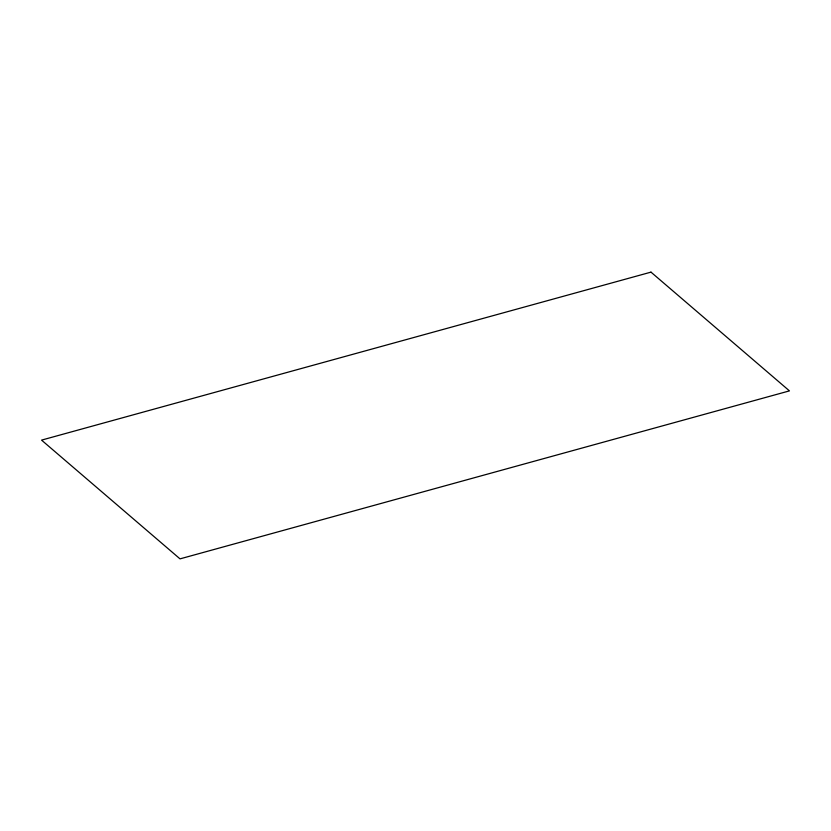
<?xml version="1.0" encoding="UTF-8"?>
<svg xmlns="http://www.w3.org/2000/svg" width="831" height="831" viewBox="0 0 831 831"><rect width="100%" height="100%" fill="white"/><g stroke="black" fill="none" stroke-linecap="round" stroke-linejoin="round"><path stroke-width="1.25" d="M650.985 272.132L41.55 440.118L180.015 558.868L789.45 390.882L650.985 272.132"/></g></svg>
